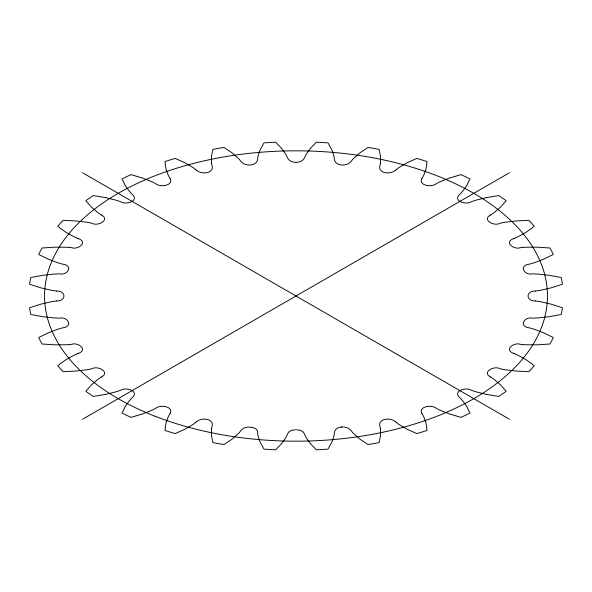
<?xml version="1.0" encoding="UTF-8"?>
<svg xmlns="http://www.w3.org/2000/svg" width="592" height="592" viewBox="0 0 592 592"><rect width="100%" height="100%" fill="white"/><g stroke="black" fill="none" stroke-linecap="round" stroke-linejoin="round"><path stroke-width="0.89" d="M211.499 429.082L211.44 435.46L212.876 442.601A267.177 154.253 0 0 0 224.05 444.555L232.108 439.079L238.199 433.758A56.025 32.345 0 0 0 240.87 430.658C242.942 427.698 246.886 426.684 250.327 427.217M380.501 162.918L380.56 156.54L379.124 149.399A267.177 154.253 0 0 0 367.95 147.445L359.892 152.921L353.801 158.242A56.025 32.345 0 0 0 351.13 161.342C347.437 166.544 335.464 166.596 334.317 159.411A56.025 32.345 0 0 0 333.903 155.962L331.809 149.695L327.99 142.857A267.177 154.253 0 0 0 316.372 142.198L310.319 148.474L306.145 154.379A56.025 32.345 0 0 0 304.562 157.716C301.809 163.969 290.191 163.969 287.423 157.716A56.025 32.345 0 0 0 285.855 154.379L281.681 148.474L275.628 142.198A267.177 154.253 0 0 0 264.01 142.857L260.191 149.695L258.09 155.962A56.025 32.345 0 0 0 257.675 159.411C256.543 166.604 244.563 166.544 240.863 161.342A56.025 32.345 0 0 0 238.191 158.249L232.108 152.921L224.05 147.445A267.177 154.253 0 0 0 212.876 149.399L211.44 156.54L211.499 162.918M170.059 413.727C173.959 406.193 160.129 404.484 155.807 408.228A56.025 32.345 0 0 1 151.286 410.493L142.132 414.074L131.061 417.353A267.177 154.253 0 0 1 122.033 413.075L125.437 406.164L129.722 400.281A56.025 32.345 0 0 1 132.697 397.276C139.342 390.713 125.215 386.783 120.576 390.283A56.025 32.345 0 0 1 115.373 391.993L105.191 394.472L93.225 396.44A267.177 154.253 0 0 1 85.81 391.231L91.486 384.837L97.68 379.546A56.025 32.345 0 0 1 101.609 376.941M421.941 178.273C418.041 185.807 431.871 187.516 436.193 183.772A56.025 32.345 0 0 1 440.714 181.507L449.868 177.926L460.939 174.647A267.177 154.253 0 0 1 469.967 178.925L466.563 185.836L462.278 191.719A56.025 32.345 0 0 1 459.303 194.724C452.643 201.28 466.785 205.217 471.424 201.717A56.025 32.345 0 0 1 476.627 200.007L486.809 197.528L498.775 195.56A267.177 154.253 0 0 1 506.19 200.769L500.514 207.163L494.32 212.454A56.025 32.345 0 0 1 490.391 215.059M395.582 170.141C391.453 174.448 378.577 174.063 379.738 166.352A56.025 32.345 0 0 0 380.493 162.918M196.418 421.859C200.547 417.552 213.409 417.945 212.262 425.648A56.025 32.345 0 0 0 211.507 429.082M101.617 376.941C110.489 372.005 97.451 365.323 92.086 368.712A56.025 32.345 0 0 1 86.41 369.808L75.576 371.088L63.181 371.672A267.177 154.253 0 0 1 57.676 365.723L65.401 360.091L73.26 355.607A56.025 32.345 0 0 1 77.996 353.491M490.383 215.059C481.511 219.995 494.549 226.677 499.914 223.288A56.025 32.345 0 0 1 505.59 222.192L516.424 220.912L528.819 220.328A267.177 154.253 0 0 1 534.324 226.277L526.599 231.909L518.74 236.393A56.025 32.345 0 0 1 514.004 238.509M82.628 419.188L509.372 172.812M77.996 353.491C88.748 350.02 77.929 341.791 71.44 344.344A56.025 32.345 0 0 1 65.497 344.781L54.442 344.818L42.084 343.989A267.177 154.253 0 0 1 38.695 337.544L48.174 332.889L57.394 329.374A56.025 32.345 0 0 1 62.759 327.827C73.674 326.473 67.643 316.283 59.415 318.126A56.025 32.345 0 0 1 53.443 317.882L42.587 316.676L30.747 314.47A267.177 154.253 0 0 1 29.6 307.759L40.471 304.266L50.705 301.853A56.025 32.345 0 0 1 56.484 300.943M514.004 238.509C503.252 241.98 514.071 250.209 520.56 247.656A56.025 32.345 0 0 1 526.503 247.219L537.558 247.182L549.916 248.011A267.177 154.253 0 0 1 553.305 254.456L543.826 259.111L534.606 262.626A56.025 32.345 0 0 1 529.241 264.173C518.326 265.527 524.357 275.717 532.585 273.874A56.025 32.345 0 0 1 538.557 274.118L549.413 275.324L561.253 277.53A267.177 154.253 0 0 1 562.4 284.241L551.529 287.734L541.295 290.147A56.025 32.345 0 0 1 535.516 291.057M56.484 300.951C66.408 301.469 66.408 290.531 56.484 291.049M535.516 291.049C525.592 290.531 525.592 301.469 535.516 300.951M341.673 427.217L341.221 427.269M295.541 429.836C292.344 429.674 288.526 430.976 287.423 434.284A56.025 32.345 0 0 1 285.855 437.621L281.681 443.526L275.628 449.802A267.177 154.253 0 0 1 264.01 449.143L260.191 442.305L258.09 436.038A56.025 32.345 0 0 1 257.675 432.589C257.779 429.022 253.827 427.313 250.779 427.269M296.459 429.836C299.656 429.674 303.474 430.976 304.577 434.284A56.025 32.345 0 0 0 306.145 437.621L310.319 443.526L316.372 449.802A267.177 154.253 0 0 0 327.99 449.143L331.809 442.305L333.91 436.038A56.025 32.345 0 0 0 334.325 432.589C335.442 425.382 347.43 425.441 351.137 430.658A56.025 32.345 0 0 0 353.809 433.751L359.892 439.079L367.95 444.555A267.177 154.253 0 0 0 379.124 442.601L380.56 435.46L380.501 429.082M514.004 353.491C503.252 350.02 514.071 341.791 520.56 344.344A56.025 32.345 0 0 0 526.503 344.781L537.558 344.818L549.916 343.989A267.177 154.253 0 0 0 553.305 337.544L543.826 332.889L534.606 329.374A56.025 32.345 0 0 0 529.241 327.827C518.326 326.473 524.357 316.283 532.585 318.126A56.025 32.345 0 0 0 538.557 317.882L549.413 316.676L561.253 314.47A267.177 154.253 0 0 0 562.4 307.759L551.529 304.266L541.295 301.853A56.025 32.345 0 0 0 535.516 300.943M77.996 238.509C88.748 241.98 77.929 250.209 71.44 247.656A56.025 32.345 0 0 0 65.497 247.219L54.442 247.182L42.084 248.011A267.177 154.253 0 0 0 38.695 254.456L48.174 259.111L57.394 262.626A56.025 32.345 0 0 0 62.759 264.173C73.674 265.527 67.643 275.717 59.415 273.874A56.025 32.345 0 0 0 53.443 274.118L42.587 275.324L30.747 277.53A267.177 154.253 0 0 0 29.6 284.241L40.471 287.734L50.705 290.147A56.025 32.345 0 0 0 56.484 291.057M82.628 172.812L509.372 419.188M490.383 376.941C481.511 372.005 494.549 365.323 499.914 368.712A56.025 32.345 0 0 0 505.59 369.808L516.424 371.088L528.819 371.672A267.177 154.253 0 0 0 534.324 365.723L526.599 360.091L518.74 355.607A56.025 32.345 0 0 0 514.004 353.491M101.617 215.059C110.489 219.995 97.451 226.677 92.086 223.288A56.025 32.345 0 0 0 86.41 222.192L75.576 220.912L63.181 220.328A267.177 154.253 0 0 0 57.676 226.277L65.401 231.909L73.26 236.393A56.025 32.345 0 0 0 77.996 238.509M196.418 170.141C200.547 174.448 213.409 174.055 212.262 166.352A56.025 32.345 0 0 1 211.507 162.918M395.582 421.859C391.453 417.552 378.591 417.945 379.738 425.648A56.025 32.345 0 0 1 380.493 429.082M421.941 413.727C418.041 406.193 431.871 404.484 436.193 408.228A56.025 32.345 0 0 0 440.714 410.493L449.868 414.074L460.939 417.353A267.177 154.253 0 0 0 469.967 413.075L466.563 406.164L462.278 400.281A56.025 32.345 0 0 0 459.303 397.276C452.658 390.713 466.785 386.783 471.424 390.283A56.025 32.345 0 0 0 476.627 391.993L486.809 394.472L498.775 396.44A267.177 154.253 0 0 0 506.19 391.231L500.514 384.837L494.32 379.546A56.025 32.345 0 0 0 490.391 376.941M170.059 178.273C173.959 185.807 160.129 187.516 155.807 183.772A56.025 32.345 0 0 0 151.286 181.507L142.132 177.926L131.061 174.647A267.177 154.253 0 0 0 122.033 178.925L125.437 185.836L129.722 191.719A56.025 32.345 0 0 0 132.697 194.724C139.342 201.287 125.215 205.217 120.576 201.717A56.025 32.345 0 0 0 115.373 200.007L105.191 197.528L93.225 195.56A267.177 154.253 0 0 0 85.81 200.769L91.486 207.163L97.68 212.454A56.025 32.345 0 0 0 101.609 215.059M170.052 413.727A56.025 32.345 0 0 0 168.158 417.005L165.938 423.258L164.931 430.421A267.177 154.253 0 0 0 175.232 433.596L184.985 429.133L192.763 424.597A56.025 32.345 0 0 0 196.426 421.867M395.574 421.867A56.025 32.345 0 0 0 399.245 424.597L407.015 429.133L416.768 433.596A267.177 154.253 0 0 0 427.069 430.421L426.062 423.258L423.842 417.005A56.025 32.345 0 0 0 421.948 413.727M421.948 178.273A56.025 32.345 0 0 0 423.842 174.995L426.062 168.742L427.069 161.579A267.177 154.253 0 0 0 416.768 158.404L407.015 162.867L399.237 167.403A56.025 32.345 0 0 0 395.574 170.133M196.426 170.133A56.025 32.345 0 0 0 192.755 167.403L184.985 162.867L175.232 158.404A267.177 154.253 0 0 0 164.931 161.579L165.938 168.742L168.158 174.995A56.025 32.345 0 0 0 170.052 178.273M155.052 416.228A251.459 145.181 0 0 0 546.823 306.36A251.459 145.181 0 0 0 186.125 165.412A251.459 145.181 0 0 0 155.052 416.228"/></g></svg>
